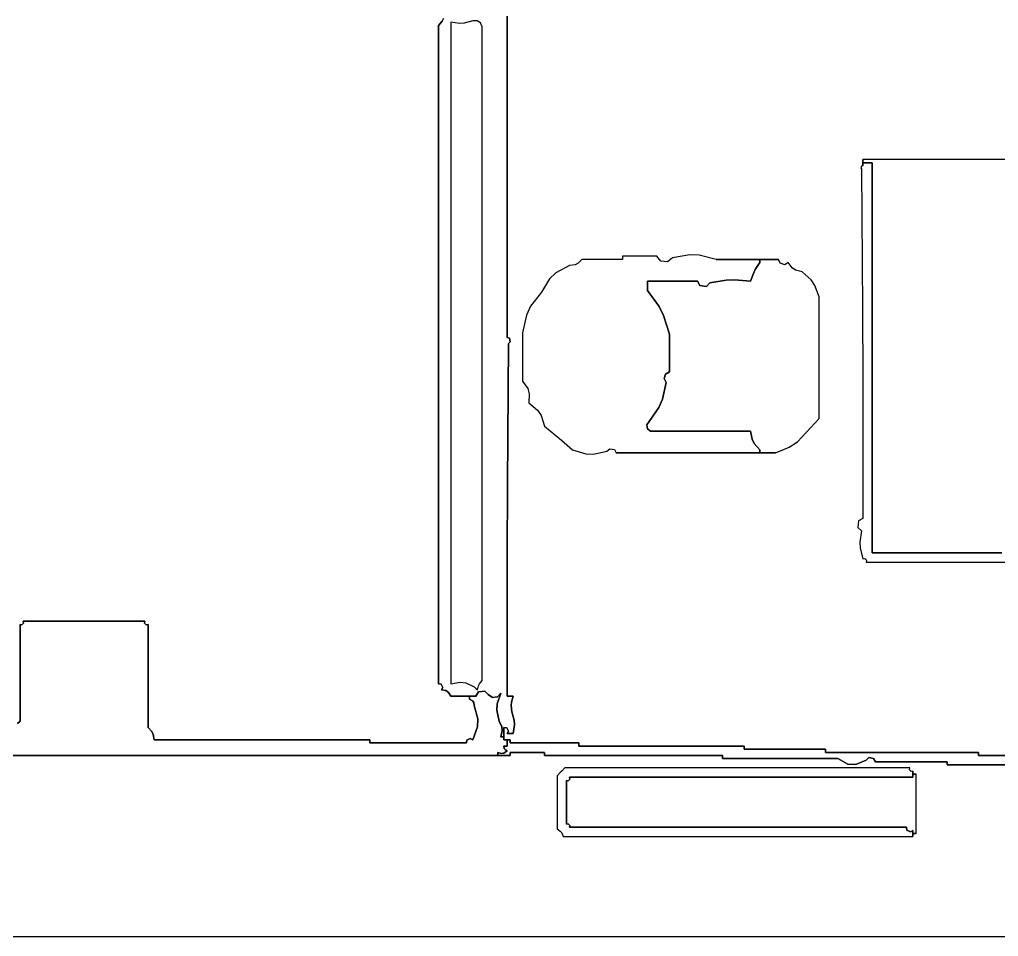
# Model space of a CAD drawing. Extents: x 0 to 5.85, y 0 to 5.4.
# Drawn here: x 2.787 to 3.832, y -0.003 to 0.977 of the extents above; entities that cross this region are included whole.
import ezdxf

# ---------------------------------------------------------------- set-up
doc = ezdxf.new("R2010")
doc.units = 0
doc.header["$LTSCALE"] = 0.40404
doc.layers.get('0').update_dxf_attribs({"linetype": 'CONTINUOUS'})

msp = doc.modelspace()

# ---------------------------------------------------------------- linework, layer by layer
for p, q in [((3.238152, 0.974681), (3.234161, 0.970248)), ((3.234161, 0.970248), (3.238152, 0.974681)), ((3.239679, 0.977733), (3.238152, 0.974681)), ((3.238152, 0.974681), (3.239679, 0.977733)), ((3.256766, 0.972279), (3.247498, 0.973583)), ((3.247498, 0.973583), (3.247498, 0.690844)), ((3.261848, 0.972642), (3.256766, 0.972279)), ((3.270837, 0.97525), (3.261848, 0.972642)), ((3.275646, 0.97527), (3.270837, 0.97525)), ((3.27901, 0.973028), (3.275646, 0.97527)), ((3.28084, 0.968581), (3.27901, 0.973028)), ((3.307513, 0.980251), (3.307513, 0.842882)), ((3.307513, 0.842882), (3.307513, 0.980251)), ((3.234161, 0.970248), (3.234161, 0.688843)), ((3.234161, 0.688843), (3.234161, 0.970248)), ((3.28084, 0.689176), (3.28084, 0.968581)), ((3.307513, 0.842882), (3.307513, 0.774198)), ((3.307513, 0.774198), (3.307513, 0.842882)), ((3.750293, 0.826878), (3.687611, 0.826878)), ((3.687611, 0.826878), (3.687611, 0.823544)), ((3.687611, 0.823544), (3.687611, 0.826878)), ((3.687611, 0.826878), (3.687611, 0.823544)), ((3.781635, 0.826878), (3.750293, 0.826878)), ((3.844317, 0.826878), (3.781635, 0.826878)), ((3.686133, 0.820009), (3.685218, 0.818178)), ((3.685218, 0.818178), (3.685944, 0.816876)), ((3.685944, 0.816876), (3.687277, 0.667509)), ((3.687611, 0.82021), (3.686133, 0.820009)), ((3.697613, 0.823544), (3.687611, 0.823544)), ((3.687611, 0.823544), (3.697613, 0.823544)), ((3.697613, 0.823544), (3.687611, 0.823544)), ((3.687611, 0.823544), (3.687611, 0.82021)), ((3.687611, 0.82021), (3.687611, 0.823544)), ((3.687611, 0.823544), (3.687611, 0.82021)), ((3.687611, 0.823544), (3.697613, 0.823544)), ((3.697613, 0.823544), (3.687611, 0.823544)), ((3.687611, 0.823544), (3.697613, 0.823544)), ((3.697613, 0.656835), (3.697613, 0.823544)), ((3.697613, 0.823544), (3.697613, 0.656835)), ((3.307513, 0.774198), (3.307513, 0.63683)), ((3.307513, 0.63683), (3.307513, 0.774198)), ((3.445549, 0.723519), (3.430878, 0.723519)), ((3.430878, 0.723519), (3.430878, 0.722185)), ((3.430878, 0.722185), (3.430878, 0.721518)), ((3.430878, 0.721518), (3.430878, 0.720184)), ((3.452884, 0.723519), (3.445549, 0.723519)), ((3.467554, 0.723519), (3.452884, 0.723519)), ((3.471895, 0.718413), (3.467554, 0.723519)), ((3.484225, 0.721851), (3.47896, 0.717706)), ((3.502627, 0.725081), (3.484225, 0.721851)), ((3.512779, 0.724719), (3.502627, 0.725081)), ((3.530904, 0.720184), (3.512779, 0.724719)), ((3.374197, 0.713516), (3.3596, 0.705803)), ((3.380095, 0.714402), (3.374197, 0.713516)), ((3.383286, 0.715997), (3.380095, 0.714402)), ((3.387534, 0.720184), (3.383286, 0.715997)), ((3.404872, 0.720184), (3.387534, 0.720184)), ((3.413541, 0.720184), (3.404872, 0.720184)), ((3.430878, 0.720184), (3.413541, 0.720184)), ((3.47896, 0.717706), (3.471895, 0.718413)), ((3.577583, 0.720184), (3.530904, 0.720184)), ((3.530904, 0.720184), (3.577583, 0.720184)), ((3.577583, 0.720184), (3.530904, 0.720184)), ((3.572659, 0.70938), (3.577583, 0.71685)), ((3.577583, 0.71685), (3.572659, 0.70938)), ((3.577583, 0.71685), (3.577583, 0.720184)), ((3.577583, 0.720184), (3.577583, 0.71685)), ((3.577583, 0.71685), (3.577583, 0.720184)), ((3.597588, 0.720184), (3.577583, 0.720184)), ((3.577583, 0.720184), (3.597588, 0.720184)), ((3.597588, 0.720184), (3.577583, 0.720184)), ((3.577583, 0.720184), (3.577583, 0.71685)), ((3.577583, 0.71685), (3.577583, 0.720184)), ((3.577583, 0.720184), (3.577583, 0.71685)), ((3.59903, 0.716221), (3.597588, 0.720184)), ((3.604058, 0.714545), (3.59903, 0.716221)), ((3.60759, 0.71685), (3.604058, 0.714545)), ((3.612022, 0.711159), (3.60759, 0.71685)), ((3.615636, 0.70875), (3.612022, 0.711159)), ((3.3596, 0.705803), (3.352724, 0.699309)), ((3.56758, 0.696845), (3.570602, 0.705266)), ((3.570602, 0.705266), (3.56758, 0.696845)), ((3.570602, 0.705266), (3.572659, 0.70938)), ((3.572659, 0.70938), (3.570602, 0.705266)), ((3.622594, 0.706848), (3.615636, 0.70875)), ((3.632252, 0.698224), (3.622594, 0.706848)), ((3.247498, 0.690844), (3.247498, 0.549474)), ((3.352724, 0.699309), (3.344189, 0.685175)), ((3.457552, 0.692844), (3.457552, 0.696845)), ((3.457552, 0.696845), (3.478891, 0.696845)), ((3.478891, 0.696845), (3.457552, 0.696845)), ((3.457552, 0.696845), (3.457552, 0.692844)), ((3.457552, 0.690844), (3.457552, 0.692844)), ((3.457552, 0.692844), (3.457552, 0.690844)), ((3.457552, 0.686842), (3.457552, 0.690844)), ((3.457552, 0.690844), (3.457552, 0.686842)), ((3.478891, 0.696845), (3.48956, 0.696845)), ((3.48956, 0.696845), (3.478891, 0.696845)), ((3.48956, 0.696845), (3.510899, 0.696845)), ((3.510899, 0.696845), (3.48956, 0.696845)), ((3.510899, 0.696845), (3.513579, 0.692185)), ((3.513579, 0.692185), (3.510899, 0.696845)), ((3.513579, 0.692185), (3.52049, 0.691321)), ((3.52049, 0.691321), (3.513579, 0.692185)), ((3.52049, 0.691321), (3.524236, 0.695178)), ((3.524236, 0.695178), (3.52049, 0.691321)), ((3.524236, 0.695178), (3.541373, 0.697888)), ((3.541373, 0.697888), (3.524236, 0.695178)), ((3.541373, 0.697888), (3.550285, 0.698231)), ((3.550285, 0.698231), (3.541373, 0.697888)), ((3.550285, 0.698231), (3.56758, 0.696845)), ((3.56758, 0.696845), (3.550285, 0.698231)), ((3.636338, 0.692279), (3.632252, 0.698224)), ((3.640932, 0.680174), (3.636338, 0.692279)), ((3.234161, 0.688843), (3.234161, 0.54814)), ((3.234161, 0.54814), (3.234161, 0.688843)), ((3.28084, 0.549474), (3.28084, 0.689176)), ((3.344189, 0.685175), (3.332516, 0.670064)), ((3.469825, 0.669956), (3.457552, 0.686842)), ((3.457552, 0.686842), (3.469825, 0.669956)), ((3.640932, 0.628161), (3.640932, 0.680174)), ((3.332516, 0.670064), (3.32811, 0.660518)), ((3.474746, 0.660114), (3.469825, 0.669956)), ((3.469825, 0.669956), (3.474746, 0.660114)), ((3.32811, 0.660518), (3.324184, 0.641831)), ((3.480891, 0.640164), (3.474746, 0.660114)), ((3.474746, 0.660114), (3.480891, 0.640164)), ((3.687277, 0.667509), (3.687611, 0.59282)), ((3.697613, 0.57348), (3.697613, 0.656835)), ((3.697613, 0.656835), (3.697613, 0.57348)), ((3.324184, 0.641831), (3.324184, 0.621159)), ((3.480891, 0.62416), (3.480891, 0.640164)), ((3.480891, 0.640164), (3.480891, 0.62416)), ((3.307513, 0.63683), (3.310092, 0.635876)), ((3.310092, 0.635876), (3.307513, 0.63683)), ((3.30918, 0.630161), (3.307847, 0.47946)), ((3.307847, 0.47946), (3.30918, 0.630161)), ((3.311007, 0.632217), (3.30918, 0.630161)), ((3.30918, 0.630161), (3.311007, 0.632217)), ((3.310092, 0.635876), (3.311007, 0.632217)), ((3.311007, 0.632217), (3.310092, 0.635876)), ((3.640932, 0.602154), (3.640932, 0.628161)), ((3.324184, 0.621159), (3.324184, 0.610823)), ((3.480891, 0.616158), (3.480891, 0.62416)), ((3.480891, 0.62416), (3.480891, 0.616158)), ((3.324184, 0.610823), (3.324184, 0.590151)), ((3.480891, 0.600154), (3.480891, 0.616158)), ((3.480891, 0.616158), (3.480891, 0.600154)), ((3.47529, 0.592777), (3.476698, 0.597706)), ((3.476698, 0.597706), (3.47529, 0.592777)), ((3.476698, 0.597706), (3.480891, 0.600154)), ((3.480891, 0.600154), (3.476698, 0.597706)), ((3.640932, 0.550141), (3.640932, 0.602154)), ((3.324184, 0.590151), (3.329598, 0.582091)), ((3.473576, 0.570711), (3.477557, 0.588484)), ((3.477557, 0.588484), (3.473576, 0.570711)), ((3.477557, 0.588484), (3.47529, 0.592777)), ((3.47529, 0.592777), (3.477557, 0.588484)), ((3.687611, 0.59282), (3.687611, 0.443447)), ((3.329598, 0.582091), (3.331192, 0.576515)), ((3.331192, 0.576515), (3.330853, 0.566812)), ((3.330853, 0.566812), (3.339966, 0.558971)), ((3.469633, 0.561749), (3.473576, 0.570711)), ((3.473576, 0.570711), (3.469633, 0.561749)), ((3.697613, 0.406771), (3.697613, 0.57348)), ((3.697613, 0.57348), (3.697613, 0.406771)), ((3.339966, 0.558971), (3.343791, 0.553233)), ((3.459219, 0.546807), (3.469633, 0.561749)), ((3.469633, 0.561749), (3.459219, 0.546807)), ((3.234161, 0.54814), (3.234161, 0.266735)), ((3.234161, 0.266735), (3.234161, 0.54814)), ((3.247498, 0.549474), (3.247498, 0.266735)), ((3.28084, 0.270069), (3.28084, 0.549474)), ((3.343791, 0.553233), (3.347524, 0.541805)), ((3.456878, 0.543494), (3.459219, 0.546807)), ((3.459219, 0.546807), (3.456878, 0.543494)), ((3.631694, 0.540048), (3.640932, 0.550141)), ((3.347524, 0.541805), (3.359609, 0.531902)), ((3.457598, 0.539179), (3.456878, 0.543494)), ((3.456878, 0.543494), (3.457598, 0.539179)), ((3.460886, 0.536804), (3.457598, 0.539179)), ((3.457598, 0.539179), (3.460886, 0.536804)), ((3.503564, 0.536804), (3.460886, 0.536804)), ((3.460886, 0.536804), (3.503564, 0.536804)), ((3.524902, 0.536804), (3.503564, 0.536804)), ((3.503564, 0.536804), (3.524902, 0.536804)), ((3.56758, 0.536804), (3.524902, 0.536804)), ((3.524902, 0.536804), (3.56758, 0.536804)), ((3.569298, 0.528024), (3.56758, 0.536804)), ((3.56758, 0.536804), (3.569298, 0.528024)), ((3.617593, 0.525134), (3.627025, 0.535046)), ((3.627025, 0.535046), (3.631694, 0.540048)), ((3.359609, 0.531902), (3.365611, 0.5269)), ((3.365611, 0.5269), (3.377531, 0.516799)), ((3.571589, 0.523441), (3.569298, 0.528024)), ((3.569298, 0.528024), (3.571589, 0.523441)), ((3.577583, 0.516799), (3.571589, 0.523441)), ((3.571589, 0.523441), (3.577583, 0.516799)), ((3.608727, 0.519626), (3.617593, 0.525134)), ((3.377531, 0.516799), (3.391567, 0.512477)), ((3.391567, 0.512477), (3.399838, 0.512101)), ((3.399838, 0.512101), (3.414207, 0.515132)), ((3.414207, 0.515132), (3.417177, 0.517895)), ((3.417177, 0.517895), (3.422297, 0.517041)), ((3.422297, 0.517041), (3.42421, 0.513465)), ((3.42421, 0.513465), (3.577583, 0.513465)), ((3.577583, 0.513465), (3.42421, 0.513465)), ((3.42421, 0.513465), (3.577583, 0.513465)), ((3.577583, 0.513465), (3.577583, 0.516799)), ((3.577583, 0.516799), (3.577583, 0.513465)), ((3.577583, 0.513465), (3.577583, 0.516799)), ((3.577583, 0.516799), (3.577583, 0.513465)), ((3.577583, 0.513465), (3.577583, 0.516799)), ((3.577583, 0.516799), (3.577583, 0.513465)), ((3.577583, 0.513465), (3.594253, 0.513465)), ((3.594253, 0.513465), (3.577583, 0.513465)), ((3.577583, 0.513465), (3.594253, 0.513465)), ((3.594253, 0.513465), (3.60398, 0.517253)), ((3.60398, 0.517253), (3.608727, 0.519626)), ((3.307847, 0.47946), (3.307513, 0.404105)), ((3.307513, 0.404105), (3.307847, 0.47946)), ((3.68295, 0.440766), (3.682086, 0.433855)), ((3.687611, 0.443447), (3.68295, 0.440766)), ((3.682086, 0.433855), (3.685944, 0.43011)), ((3.685944, 0.43011), (3.684448, 0.418182)), ((3.684448, 0.418182), (3.684803, 0.411792)), ((3.684803, 0.411792), (3.687611, 0.400102)), ((3.307513, 0.404105), (3.307513, 0.253398)), ((3.307513, 0.253398), (3.307513, 0.404105)), ((3.687611, 0.400102), (3.68947, 0.400418)), ((3.68947, 0.400418), (3.691261, 0.398628)), ((3.691261, 0.398628), (3.690945, 0.396768)), ((3.752961, 0.406771), (3.697613, 0.406771)), ((3.697613, 0.406771), (3.752961, 0.406771)), ((3.780635, 0.406771), (3.752961, 0.406771)), ((3.752961, 0.406771), (3.780635, 0.406771)), ((3.835982, 0.406771), (3.780635, 0.406771)), ((3.780635, 0.406771), (3.835982, 0.406771)), ((3.690945, 0.396768), (3.752294, 0.396768)), ((3.752294, 0.396768), (3.782968, 0.396768)), ((3.782968, 0.396768), (3.844317, 0.396768)), ((2.78738, 0.288741), (2.78738, 0.330085)), ((2.78738, 0.330085), (2.78924, 0.329769)), ((2.78924, 0.329769), (2.78738, 0.330085)), ((2.78738, 0.330085), (2.78738, 0.288741)), ((2.78924, 0.329769), (2.79103, 0.331559)), ((2.79103, 0.331559), (2.78924, 0.329769)), ((2.79103, 0.331559), (2.790714, 0.333419)), ((2.790714, 0.333419), (2.842728, 0.333419)), ((2.842728, 0.333419), (2.790714, 0.333419)), ((2.790714, 0.333419), (2.79103, 0.331559)), ((2.842728, 0.333419), (2.868734, 0.333419)), ((2.868734, 0.333419), (2.842728, 0.333419)), ((2.868734, 0.333419), (2.920748, 0.333419)), ((2.920748, 0.333419), (2.868734, 0.333419)), ((2.920748, 0.333419), (2.920432, 0.331559)), ((2.920432, 0.331559), (2.920748, 0.333419)), ((2.920432, 0.331559), (2.922222, 0.329769)), ((2.922222, 0.329769), (2.920432, 0.331559)), ((2.922222, 0.329769), (2.924082, 0.330085)), ((2.924082, 0.330085), (2.922222, 0.329769)), ((2.924082, 0.330085), (2.924082, 0.286073)), ((2.924082, 0.286073), (2.924082, 0.330085)), ((2.78738, 0.268069), (2.78738, 0.288741)), ((2.78738, 0.288741), (2.78738, 0.268069)), ((2.924082, 0.286073), (2.924082, 0.264068)), ((2.924082, 0.264068), (2.924082, 0.286073)), ((2.78738, 0.226725), (2.78738, 0.268069)), ((2.78738, 0.268069), (2.78738, 0.226725)), ((2.924082, 0.264068), (2.924082, 0.220056)), ((2.924082, 0.220056), (2.924082, 0.264068)), ((3.234161, 0.266735), (3.237126, 0.266416)), ((3.237126, 0.266416), (3.234161, 0.266735)), ((3.237126, 0.266416), (3.239019, 0.26263)), ((3.239019, 0.26263), (3.237126, 0.266416)), ((3.239019, 0.26263), (3.237495, 0.260067)), ((3.237495, 0.260067), (3.239019, 0.26263)), ((3.247498, 0.266735), (3.257424, 0.268551)), ((3.257424, 0.268551), (3.263401, 0.267754)), ((3.263401, 0.267754), (3.272504, 0.263401)), ((3.272504, 0.263401), (3.273838, 0.262067)), ((3.273838, 0.262067), (3.274505, 0.2614)), ((3.274505, 0.2614), (3.275839, 0.260067)), ((3.275839, 0.260067), (3.276966, 0.264395)), ((3.276966, 0.264395), (3.278053, 0.26657)), ((3.278053, 0.26657), (3.28084, 0.270069)), ((3.237495, 0.260067), (3.242249, 0.259338)), ((3.242249, 0.259338), (3.237495, 0.260067)), ((3.242249, 0.259338), (3.244997, 0.257505)), ((3.244997, 0.257505), (3.242249, 0.259338)), ((3.244997, 0.257505), (3.247498, 0.253398)), ((3.247498, 0.253398), (3.244997, 0.257505)), ((3.247498, 0.253398), (3.274172, 0.253398)), ((3.274172, 0.253398), (3.247498, 0.253398)), ((3.247498, 0.253398), (3.274172, 0.253398)), ((3.267503, 0.253398), (3.247498, 0.253398)), ((3.247498, 0.253398), (3.267503, 0.253398)), ((3.267503, 0.253398), (3.247498, 0.253398)), ((3.267503, 0.250064), (3.267503, 0.253398)), ((3.267503, 0.253398), (3.267503, 0.250064)), ((3.267503, 0.250064), (3.267503, 0.253398)), ((3.274172, 0.253398), (3.267503, 0.253398)), ((3.267503, 0.253398), (3.274172, 0.253398)), ((3.274172, 0.253398), (3.267503, 0.253398)), ((3.267503, 0.253398), (3.267503, 0.250064)), ((3.267503, 0.250064), (3.267503, 0.253398)), ((3.267503, 0.253398), (3.267503, 0.250064)), ((3.274172, 0.253398), (3.276852, 0.258059)), ((3.276852, 0.258059), (3.274172, 0.253398)), ((3.276852, 0.258059), (3.283763, 0.258922)), ((3.283763, 0.258922), (3.276852, 0.258059)), ((3.283763, 0.258922), (3.287508, 0.255065)), ((3.287508, 0.255065), (3.283763, 0.258922)), ((3.287508, 0.255065), (3.291881, 0.251937)), ((3.291881, 0.251937), (3.287508, 0.255065)), ((3.291881, 0.251937), (3.297377, 0.252624)), ((3.297377, 0.252624), (3.291881, 0.251937)), ((3.300845, 0.256732), (3.297015, 0.245337)), ((3.297015, 0.245337), (3.300845, 0.256732)), ((3.297377, 0.252624), (3.300845, 0.256732)), ((3.300845, 0.256732), (3.297377, 0.252624)), ((3.307513, 0.253398), (3.310181, 0.253398)), ((3.310181, 0.253398), (3.307513, 0.253398)), ((3.310181, 0.253398), (3.311514, 0.253398)), ((3.311514, 0.253398), (3.310181, 0.253398)), ((3.311514, 0.253398), (3.314182, 0.253398)), ((3.314182, 0.253398), (3.311514, 0.253398)), ((3.314182, 0.253398), (3.312232, 0.246986)), ((3.312232, 0.246986), (3.314182, 0.253398)), ((3.27048, 0.248562), (3.267503, 0.250064)), ((3.267503, 0.250064), (3.27048, 0.248562)), ((3.271896, 0.246674), (3.27048, 0.248562)), ((3.27048, 0.248562), (3.271896, 0.246674)), ((3.272504, 0.243396), (3.271896, 0.246674)), ((3.271896, 0.246674), (3.272504, 0.243396)), ((3.276181, 0.229178), (3.272504, 0.243396)), ((3.272504, 0.243396), (3.276181, 0.229178)), ((3.297015, 0.245337), (3.296633, 0.238474)), ((3.296633, 0.238474), (3.297015, 0.245337)), ((3.312232, 0.246986), (3.311873, 0.243398)), ((3.311873, 0.243398), (3.312232, 0.246986)), ((3.311873, 0.243398), (3.312515, 0.236727)), ((3.312515, 0.236727), (3.311873, 0.243398)), ((3.296633, 0.238474), (3.299178, 0.226725)), ((3.299178, 0.226725), (3.296633, 0.238474)), ((3.312515, 0.236727), (3.315123, 0.227738)), ((3.315123, 0.227738), (3.312515, 0.236727)), ((2.784713, 0.224057), (2.78738, 0.226725)), ((2.78738, 0.226725), (2.784713, 0.224057)), ((2.924082, 0.220056), (2.928073, 0.215624)), ((2.928073, 0.215624), (2.924082, 0.220056)), ((3.270837, 0.20672), (3.275789, 0.220545)), ((3.275789, 0.220545), (3.270837, 0.20672)), ((3.275789, 0.220545), (3.276181, 0.229178)), ((3.276181, 0.229178), (3.275789, 0.220545)), ((3.299178, 0.226725), (3.30178, 0.220549)), ((3.30178, 0.220549), (3.299178, 0.226725)), ((3.30178, 0.220549), (3.302172, 0.216623)), ((3.302172, 0.216623), (3.30178, 0.220549)), ((3.307144, 0.219737), (3.304179, 0.220056)), ((3.304179, 0.220056), (3.304179, 0.20672)), ((3.304179, 0.20672), (3.304179, 0.220056)), ((3.304179, 0.220056), (3.304179, 0.20672)), ((3.304179, 0.210054), (3.304179, 0.220056)), ((3.304179, 0.220056), (3.304179, 0.210054)), ((3.304179, 0.210054), (3.304179, 0.220056)), ((3.304179, 0.220056), (3.307144, 0.219737)), ((3.309037, 0.215951), (3.307144, 0.219737)), ((3.307144, 0.219737), (3.309037, 0.215951)), ((3.315486, 0.222656), (3.314182, 0.213388)), ((3.314182, 0.213388), (3.315486, 0.222656)), ((3.315123, 0.227738), (3.315486, 0.222656)), ((3.315486, 0.222656), (3.315123, 0.227738)), ((2.928073, 0.215624), (2.929599, 0.212572)), ((2.929599, 0.212572), (2.928073, 0.215624)), ((2.929599, 0.212572), (2.93075, 0.20672)), ((2.93075, 0.20672), (2.929599, 0.212572)), ((3.302172, 0.216623), (3.300845, 0.210054)), ((3.300845, 0.210054), (3.302172, 0.216623)), ((3.300845, 0.210054), (3.304179, 0.210054)), ((3.304179, 0.210054), (3.300845, 0.210054)), ((3.300845, 0.210054), (3.304179, 0.210054)), ((3.304179, 0.210054), (3.300845, 0.210054)), ((3.300845, 0.210054), (3.304179, 0.210054)), ((3.304179, 0.210054), (3.300845, 0.210054)), ((3.304179, 0.20672), (3.304179, 0.210054)), ((3.304179, 0.210054), (3.304179, 0.20672)), ((3.304179, 0.20672), (3.304179, 0.210054)), ((3.307513, 0.213388), (3.309037, 0.215951)), ((3.309037, 0.215951), (3.307513, 0.213388)), ((3.310181, 0.213388), (3.307513, 0.213388)), ((3.307513, 0.213388), (3.310181, 0.213388)), ((3.311514, 0.213388), (3.310181, 0.213388)), ((3.310181, 0.213388), (3.311514, 0.213388)), ((3.314182, 0.213388), (3.311514, 0.213388)), ((3.311514, 0.213388), (3.314182, 0.213388)), ((2.93075, 0.20672), (3.022774, 0.20672)), ((3.022774, 0.20672), (2.93075, 0.20672)), ((3.022774, 0.20672), (3.068786, 0.20672)), ((3.068786, 0.20672), (3.022774, 0.20672)), ((3.068786, 0.20672), (3.160809, 0.20672)), ((3.160809, 0.20672), (3.068786, 0.20672)), ((3.160809, 0.20672), (3.160809, 0.205386)), ((3.160809, 0.205386), (3.160809, 0.20672)), ((3.160809, 0.205386), (3.160809, 0.204719)), ((3.160809, 0.204719), (3.160809, 0.205386)), ((3.160809, 0.204719), (3.160809, 0.203385)), ((3.160809, 0.203385), (3.160809, 0.204719)), ((3.160809, 0.203385), (3.202153, 0.203385)), ((3.202153, 0.203385), (3.160809, 0.203385)), ((3.202153, 0.203385), (3.222825, 0.203385)), ((3.222825, 0.203385), (3.202153, 0.203385)), ((3.222825, 0.203385), (3.264169, 0.203385)), ((3.264169, 0.203385), (3.222825, 0.203385)), ((3.264169, 0.203385), (3.264488, 0.20635)), ((3.264488, 0.20635), (3.264169, 0.203385)), ((3.264488, 0.20635), (3.268274, 0.208243)), ((3.268274, 0.208243), (3.264488, 0.20635)), ((3.268274, 0.208243), (3.270837, 0.20672)), ((3.270837, 0.20672), (3.268274, 0.208243)), ((3.304179, 0.20672), (3.310848, 0.20672)), ((3.310848, 0.20672), (3.304179, 0.20672)), ((3.304179, 0.20672), (3.310848, 0.20672)), ((3.307513, 0.20672), (3.304179, 0.20672)), ((3.304179, 0.20672), (3.307513, 0.20672)), ((3.307513, 0.20672), (3.304179, 0.20672)), ((3.304501, 0.197669), (3.304179, 0.200051)), ((3.304179, 0.200051), (3.305513, 0.200051)), ((3.305513, 0.200051), (3.304179, 0.200051)), ((3.304179, 0.200051), (3.304501, 0.197669)), ((3.305513, 0.200051), (3.30618, 0.200051)), ((3.30618, 0.200051), (3.305513, 0.200051)), ((3.30618, 0.200051), (3.307513, 0.200051)), ((3.307513, 0.200051), (3.30618, 0.200051)), ((3.307513, 0.200051), (3.307513, 0.20672)), ((3.307513, 0.20672), (3.307513, 0.200051)), ((3.307513, 0.200051), (3.307513, 0.20672)), ((3.310848, 0.20672), (3.307513, 0.20672)), ((3.307513, 0.20672), (3.310848, 0.20672)), ((3.310848, 0.20672), (3.307513, 0.20672)), ((3.307513, 0.20672), (3.307513, 0.200051)), ((3.307513, 0.200051), (3.307513, 0.20672)), ((3.307513, 0.20672), (3.307513, 0.200051)), ((3.310848, 0.20672), (3.310848, 0.205386)), ((3.310848, 0.205386), (3.310848, 0.20672)), ((3.310848, 0.205386), (3.310848, 0.204719)), ((3.310848, 0.204719), (3.310848, 0.205386)), ((3.310848, 0.204719), (3.310848, 0.203385)), ((3.310848, 0.203385), (3.310848, 0.204719)), ((3.310848, 0.203385), (3.340188, 0.203385)), ((3.340188, 0.203385), (3.310848, 0.203385)), ((3.340188, 0.203385), (3.354859, 0.203385)), ((3.354859, 0.203385), (3.340188, 0.203385)), ((3.354859, 0.203385), (3.3842, 0.203385)), ((3.3842, 0.203385), (3.354859, 0.203385)), ((3.3842, 0.203385), (3.3842, 0.202052)), ((3.3842, 0.202052), (3.3842, 0.203385)), ((3.3842, 0.202052), (3.3842, 0.201385)), ((3.3842, 0.201385), (3.3842, 0.202052)), ((3.3842, 0.201385), (3.3842, 0.200051)), ((3.3842, 0.200051), (3.3842, 0.201385)), ((3.3842, 0.200051), (3.454884, 0.200051)), ((3.454884, 0.200051), (3.3842, 0.200051)), ((3.454884, 0.200051), (3.490227, 0.200051)), ((3.490227, 0.200051), (3.454884, 0.200051)), ((3.490227, 0.200051), (3.560912, 0.200051)), ((3.560912, 0.200051), (3.490227, 0.200051)), ((3.560912, 0.200051), (3.560912, 0.198718)), ((3.560912, 0.198718), (3.560912, 0.200051)), ((3.560912, 0.198718), (3.560912, 0.198051)), ((3.560912, 0.198051), (3.560912, 0.198718)), ((2.187227, 0.190049), (3.297511, 0.190049)), ((3.297511, 0.190049), (2.187227, 0.190049)), ((2.187227, 0.190049), (3.297511, 0.190049)), ((3.310848, 0.190049), (2.190561, 0.190049)), ((2.190561, 0.190049), (3.310848, 0.190049)), ((3.310848, 0.190049), (2.190561, 0.190049)), ((3.297511, 0.190049), (3.297511, 0.193383)), ((3.297511, 0.193383), (3.297511, 0.190049)), ((3.297511, 0.190049), (3.297511, 0.193383)), ((3.297511, 0.193383), (3.301389, 0.192196)), ((3.301389, 0.192196), (3.297511, 0.193383)), ((3.297511, 0.193383), (3.297511, 0.190049)), ((3.297511, 0.190049), (3.297511, 0.193383)), ((3.297511, 0.193383), (3.297511, 0.190049)), ((3.297511, 0.190049), (3.310848, 0.190049)), ((3.310848, 0.190049), (3.297511, 0.190049)), ((3.297511, 0.190049), (3.310848, 0.190049)), ((3.301389, 0.192196), (3.304229, 0.192669)), ((3.304229, 0.192669), (3.301389, 0.192196)), ((3.304229, 0.192669), (3.307513, 0.19505)), ((3.307513, 0.19505), (3.304229, 0.192669)), ((3.305438, 0.196263), (3.304501, 0.197669)), ((3.304501, 0.197669), (3.305438, 0.196263)), ((3.307513, 0.19505), (3.305438, 0.196263)), ((3.305438, 0.196263), (3.307513, 0.19505)), ((3.325518, 0.193383), (3.310848, 0.193383)), ((3.310848, 0.193383), (3.310848, 0.192049)), ((3.310848, 0.192049), (3.310848, 0.193383)), ((3.310848, 0.193383), (3.325518, 0.193383)), ((3.310848, 0.192049), (3.310848, 0.191382)), ((3.310848, 0.191382), (3.310848, 0.192049)), ((3.310848, 0.191382), (3.310848, 0.190049)), ((3.310848, 0.190049), (3.310848, 0.191382)), ((3.332853, 0.193383), (3.325518, 0.193383)), ((3.325518, 0.193383), (3.332853, 0.193383)), ((3.347524, 0.193383), (3.332853, 0.193383)), ((3.332853, 0.193383), (3.347524, 0.193383)), ((3.347524, 0.192049), (3.347524, 0.193383)), ((3.347524, 0.193383), (3.347524, 0.192049)), ((3.347524, 0.191382), (3.347524, 0.192049)), ((3.347524, 0.192049), (3.347524, 0.191382)), ((3.347524, 0.190049), (3.347524, 0.191382)), ((3.347524, 0.191382), (3.347524, 0.190049)), ((3.423543, 0.190049), (3.347524, 0.190049)), ((3.347524, 0.190049), (3.423543, 0.190049)), ((3.461553, 0.190049), (3.423543, 0.190049)), ((3.423543, 0.190049), (3.461553, 0.190049)), ((3.537572, 0.190049), (3.461553, 0.190049)), ((3.461553, 0.190049), (3.537572, 0.190049)), ((3.537572, 0.188715), (3.537572, 0.190049)), ((3.537572, 0.190049), (3.537572, 0.188715)), ((3.537572, 0.188048), (3.537572, 0.188715)), ((3.537572, 0.188715), (3.537572, 0.188048)), ((3.560912, 0.198051), (3.560912, 0.196717)), ((3.560912, 0.196717), (3.560912, 0.198051)), ((3.560912, 0.196717), (3.595587, 0.196717)), ((3.595587, 0.196717), (3.560912, 0.196717)), ((3.595587, 0.196717), (3.612925, 0.196717)), ((3.612925, 0.196717), (3.595587, 0.196717)), ((3.612925, 0.196717), (3.6476, 0.196717)), ((3.6476, 0.196717), (3.612925, 0.196717)), ((3.6476, 0.196717), (3.6476, 0.195383)), ((3.6476, 0.195383), (3.6476, 0.196717)), ((3.6476, 0.195383), (3.6476, 0.194717)), ((3.6476, 0.194717), (3.6476, 0.195383)), ((3.6476, 0.194717), (3.6476, 0.193383)), ((3.6476, 0.193383), (3.6476, 0.194717)), ((3.6476, 0.193383), (3.712951, 0.193383)), ((3.712951, 0.193383), (3.6476, 0.193383)), ((3.712951, 0.193383), (3.745626, 0.193383)), ((3.745626, 0.193383), (3.712951, 0.193383)), ((3.745626, 0.193383), (3.810976, 0.193383)), ((3.810976, 0.193383), (3.745626, 0.193383)), ((3.810976, 0.193383), (3.810976, 0.192049)), ((3.810976, 0.192049), (3.810976, 0.193383)), ((3.810976, 0.192049), (3.810976, 0.191382)), ((3.810976, 0.191382), (3.810976, 0.192049)), ((3.810976, 0.191382), (3.810976, 0.190049)), ((3.810976, 0.190049), (3.810976, 0.191382)), ((3.810976, 0.190049), (3.877659, 0.190049)), ((3.877659, 0.190049), (3.810976, 0.190049)), ((3.537572, 0.186714), (3.537572, 0.188048)), ((3.537572, 0.188048), (3.537572, 0.186714)), ((3.586918, 0.186714), (3.537572, 0.186714)), ((3.537572, 0.186714), (3.586918, 0.186714)), ((3.611591, 0.186714), (3.586918, 0.186714)), ((3.586918, 0.186714), (3.611591, 0.186714)), ((3.660937, 0.186714), (3.611591, 0.186714)), ((3.611591, 0.186714), (3.660937, 0.186714)), ((3.671422, 0.180834), (3.660937, 0.186714)), ((3.660937, 0.186714), (3.671422, 0.180834)), ((3.679873, 0.180365), (3.671422, 0.180834)), ((3.671422, 0.180834), (3.679873, 0.180365)), ((3.690945, 0.185047), (3.679873, 0.180365)), ((3.679873, 0.180365), (3.690945, 0.185047)), ((3.693915, 0.18781), (3.690945, 0.185047)), ((3.690945, 0.185047), (3.693915, 0.18781)), ((3.699034, 0.186957), (3.693915, 0.18781)), ((3.693915, 0.18781), (3.699034, 0.186957)), ((3.700947, 0.18338), (3.699034, 0.186957)), ((3.699034, 0.186957), (3.700947, 0.18338)), ((3.731622, 0.18338), (3.700947, 0.18338)), ((3.700947, 0.18338), (3.731622, 0.18338)), ((3.746959, 0.18338), (3.731622, 0.18338)), ((3.731622, 0.18338), (3.746959, 0.18338)), ((3.777634, 0.18338), (3.746959, 0.18338)), ((3.746959, 0.18338), (3.777634, 0.18338)), ((3.777634, 0.182047), (3.777634, 0.18338)), ((3.777634, 0.18338), (3.777634, 0.182047)), ((3.777634, 0.18138), (3.777634, 0.182047)), ((3.777634, 0.182047), (3.777634, 0.18138)), ((3.777634, 0.180046), (3.777634, 0.18138)), ((3.777634, 0.18138), (3.777634, 0.180046)), ((3.806975, 0.180046), (3.777634, 0.180046)), ((3.777634, 0.180046), (3.806975, 0.180046)), ((3.821645, 0.180046), (3.806975, 0.180046)), ((3.806975, 0.180046), (3.821645, 0.180046)), ((3.850986, 0.180046), (3.821645, 0.180046)), ((3.821645, 0.180046), (3.850986, 0.180046)), ((3.364195, 0.171711), (3.36086, 0.168376)), ((3.36086, 0.168376), (3.36086, 0.145704)), ((3.365862, 0.173378), (3.364195, 0.171711)), ((3.369196, 0.176712), (3.365862, 0.173378)), ((3.516567, 0.176712), (3.369196, 0.176712)), ((3.590252, 0.176712), (3.516567, 0.176712)), ((3.737623, 0.176712), (3.590252, 0.176712)), ((3.737222, 0.174869), (3.737623, 0.176712)), ((3.739115, 0.172976), (3.737222, 0.174869)), ((3.740958, 0.173378), (3.739115, 0.172976)), ((3.740958, 0.166709), (3.740958, 0.173378)), ((3.740958, 0.173378), (3.740958, 0.166709)), ((3.740958, 0.166709), (3.740958, 0.173378)), ((3.744292, 0.170044), (3.740958, 0.170044)), ((3.740958, 0.170044), (3.744292, 0.170044)), ((3.744292, 0.170044), (3.740958, 0.170044)), ((3.740958, 0.170044), (3.740958, 0.166709)), ((3.740958, 0.166709), (3.740958, 0.170044)), ((3.740958, 0.170044), (3.740958, 0.166709)), ((3.744292, 0.144704), (3.744292, 0.170044)), ((3.370863, 0.144704), (3.370863, 0.163375)), ((3.370863, 0.163375), (3.372722, 0.163059)), ((3.372722, 0.163059), (3.370863, 0.163375)), ((3.370863, 0.163375), (3.370863, 0.144704)), ((3.372722, 0.163059), (3.374513, 0.16485)), ((3.374513, 0.16485), (3.372722, 0.163059)), ((3.374513, 0.16485), (3.374197, 0.166709)), ((3.374197, 0.166709), (3.520901, 0.166709)), ((3.520901, 0.166709), (3.374197, 0.166709)), ((3.374197, 0.166709), (3.374513, 0.16485)), ((3.520901, 0.166709), (3.594253, 0.166709)), ((3.594253, 0.166709), (3.520901, 0.166709)), ((3.594253, 0.166709), (3.740958, 0.166709)), ((3.740958, 0.166709), (3.594253, 0.166709)), ((3.36086, 0.145704), (3.36086, 0.134368)), ((3.370863, 0.135368), (3.370863, 0.144704)), ((3.370863, 0.144704), (3.370863, 0.135368)), ((3.744292, 0.132034), (3.744292, 0.144704)), ((3.36086, 0.134368), (3.36086, 0.111695)), ((3.370863, 0.116697), (3.370863, 0.135368)), ((3.370863, 0.135368), (3.370863, 0.116697)), ((3.744292, 0.106694), (3.744292, 0.132034)), ((3.372722, 0.117012), (3.370863, 0.116697)), ((3.370863, 0.116697), (3.372722, 0.117012)), ((3.374513, 0.115222), (3.372722, 0.117012)), ((3.372722, 0.117012), (3.374513, 0.115222)), ((3.374197, 0.113362), (3.374513, 0.115222)), ((3.374513, 0.115222), (3.374197, 0.113362)), ((3.36086, 0.111695), (3.364364, 0.109254)), ((3.364364, 0.109254), (3.365917, 0.107314)), ((3.365917, 0.107314), (3.367529, 0.10336)), ((3.518234, 0.113362), (3.374197, 0.113362)), ((3.374197, 0.113362), (3.518234, 0.113362)), ((3.590252, 0.113362), (3.518234, 0.113362)), ((3.518234, 0.113362), (3.590252, 0.113362)), ((3.734289, 0.113362), (3.590252, 0.113362)), ((3.590252, 0.113362), (3.734289, 0.113362)), ((3.734608, 0.110397), (3.734289, 0.113362)), ((3.734289, 0.113362), (3.734608, 0.110397)), ((3.738394, 0.108504), (3.734608, 0.110397)), ((3.734608, 0.110397), (3.738394, 0.108504)), ((3.740958, 0.110028), (3.738394, 0.108504)), ((3.738394, 0.108504), (3.740958, 0.110028)), ((3.740958, 0.10336), (3.740958, 0.110028)), ((3.740958, 0.110028), (3.740958, 0.10336)), ((3.740958, 0.10336), (3.740958, 0.110028)), ((3.740958, 0.110028), (3.740958, 0.106694)), ((3.740958, 0.106694), (3.740958, 0.110028)), ((3.740958, 0.110028), (3.740958, 0.106694)), ((3.740958, 0.106694), (3.744292, 0.106694)), ((3.744292, 0.106694), (3.740958, 0.106694)), ((3.740958, 0.106694), (3.744292, 0.106694)), ((3.367529, 0.10336), (3.5169, 0.10336)), ((3.5169, 0.10336), (3.591586, 0.10336)), ((3.591586, 0.10336), (3.740958, 0.10336)), ((2.3426, -0.003334), (3.512232, -0.003334)), ((3.512232, -0.003334), (5.851498, -0.003334))]:
    msp.add_line(p, q)

doc.saveas('drawing.dxf')
